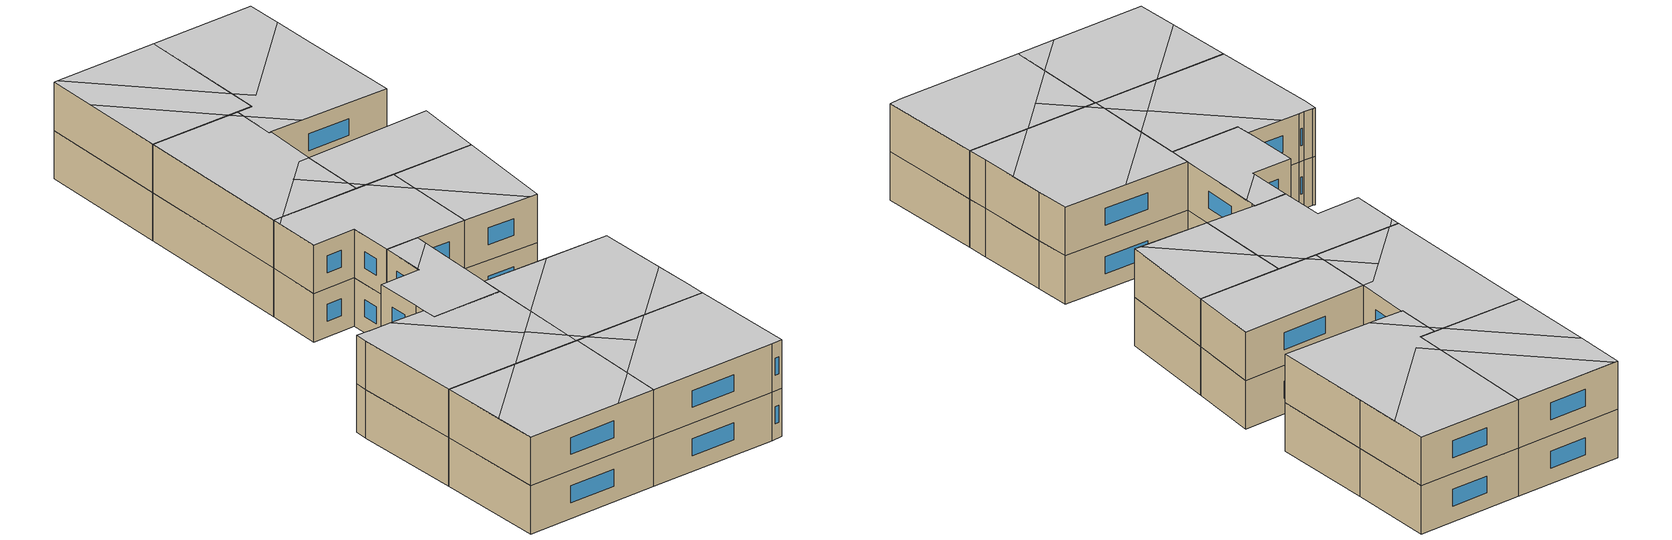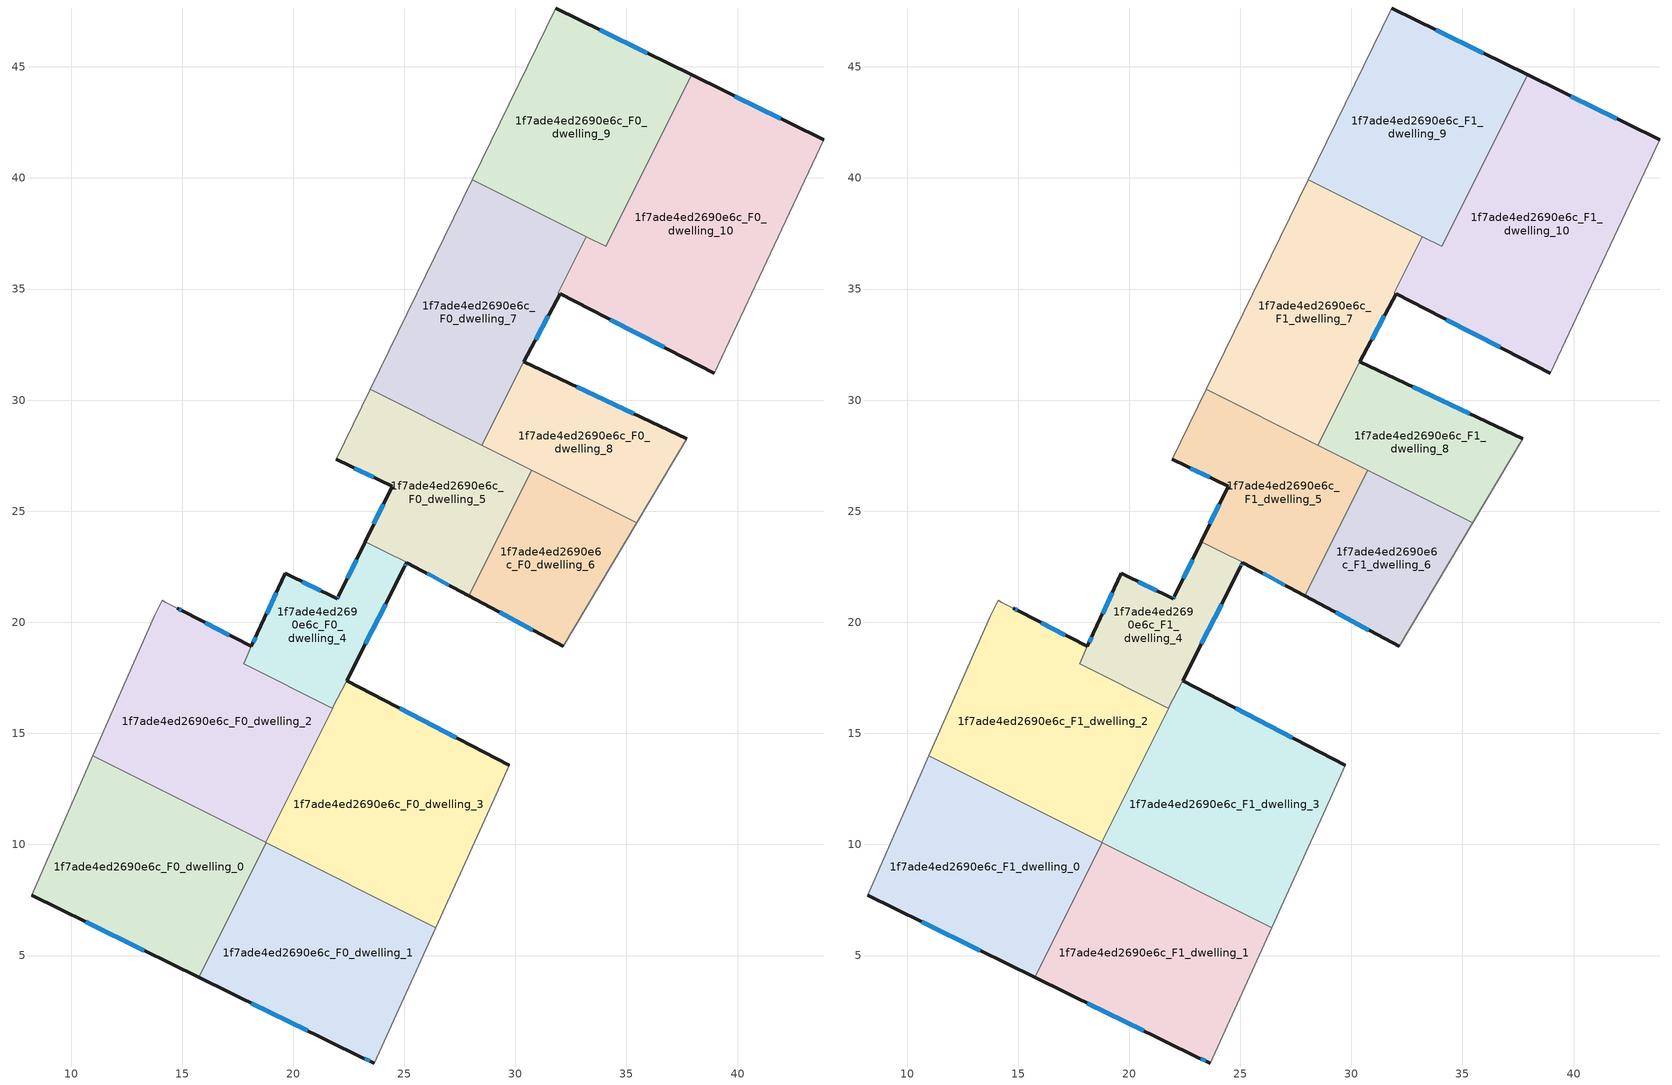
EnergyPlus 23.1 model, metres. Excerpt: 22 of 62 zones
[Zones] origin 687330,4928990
1f7ade4ed2690e6c_F0_dwelling_0
 floor ground (EU_floor_Construction): 18.79,10.08 15.76,4.01 8.22,7.72 10.98,13.99 z0
 wall outside (EU_wall_Construction): 8.22,7.72 15.76,4.01 z0:3
 wall to 1f7ade4ed2690e6c_F0_dwelling_1 (EU_wall_Construction): 15.76,4.01 18.79,10.08 z0:3
 wall adiabatic (EU_wall_Construction): 10.98,13.99 8.22,7.72 z0:3
 wall to 1f7ade4ed2690e6c_F0_dwelling_2 (EU_wall_Construction): 18.76,10.09 10.98,13.99 z0:3
 wall to 1f7ade4ed2690e6c_F0_dwelling_3 (EU_wall_Construction): 18.79,10.08 18.76,10.09 z0:3
 window (EU_Window_Construction): 10.67,6.52 13.31,5.22 z0.98:2.02
1f7ade4ed2690e6c_F0_dwelling_1
 floor ground (EU_floor_Construction): 26.41,6.26 23.65,0.16 23.01,0.44 15.76,4.01 18.79,10.08 z0
 wall outside (EU_wall_Construction): 15.76,4.01 23.01,0.44 23.65,0.16 z0:3
 wall adiabatic (EU_wall_Construction): 23.65,0.16 26.41,6.26 z0:3
 wall to 1f7ade4ed2690e6c_F0_dwelling_3 (EU_wall_Construction): 26.41,6.26 18.79,10.08 z0:3
 window (EU_Window_Construction): 23.22,0.35 23.44,0.25 / 18.12,2.85 20.65,1.6 z0.98:2.02
1f7ade4ed2690e6c_F0_dwelling_10
 floor ground (EU_floor_Construction): 43.89,41.71 41.65,36.96 38.96,31.21 32.03,34.78 31.94,34.83 33.2,37.36 34.07,36.92 37.94,44.64 z0
 wall outside (EU_wall_Construction): 43.89,41.71 37.94,44.64 / 32.03,34.78 38.96,31.21 z0:3
 wall to 1f7ade4ed2690e6c_F0_dwelling_9 (EU_wall_Construction): 37.94,44.64 34.07,36.92 33.2,37.36 z0:3
 wall adiabatic (EU_wall_Construction): 38.96,31.21 41.65,36.96 43.89,41.71 z0:3
 wall to 1f7ade4ed2690e6c_F0_dwelling_7 (EU_wall_Construction): 33.2,37.36 31.94,34.83 32.02,34.78 z0:3
 window (EU_Window_Construction): 41.96,42.66 39.87,43.69 / 34.28,33.62 36.71,32.37 z0.98:2.02
1f7ade4ed2690e6c_F0_dwelling_2
 floor ground (EU_floor_Construction): 18.12,18.91 17.77,18.13 21.78,16.13 18.76,10.09 10.98,13.99 13.75,20.27 14.11,20.98 14.25,20.91 14.78,20.63 15.05,20.5 z0
 wall outside (EU_wall_Construction): 18.12,18.91 15.05,20.5 14.78,20.63 z0:3
 wall adiabatic (EU_wall_Construction): 14.78,20.63 14.25,20.91 14.11,20.98 13.75,20.27 10.98,13.99 z0:3
 wall to 1f7ade4ed2690e6c_F0_dwelling_4 (EU_wall_Construction): 17.77,18.13 18.12,18.91 / 21.76,16.13 17.78,18.13 z0:3
 wall to 1f7ade4ed2690e6c_F0_dwelling_3 (EU_wall_Construction): 18.76,10.09 21.78,16.13 21.77,16.13 z0:3
 window (EU_Window_Construction): 14.96,20.54 14.87,20.59 / 17.12,19.43 16.05,19.98 z0.98:2.02
1f7ade4ed2690e6c_F0_dwelling_3
 floor ground (EU_floor_Construction): 29.73,13.57 28.84,11.6 26.95,7.45 26.41,6.26 18.76,10.09 21.78,16.13 21.77,16.13 22.4,17.37 z0
 wall outside (EU_wall_Construction): 29.73,13.57 22.4,17.37 z0:3
 wall adiabatic (EU_wall_Construction): 26.41,6.26 26.95,7.45 28.84,11.6 29.73,13.57 z0:3
 wall to 1f7ade4ed2690e6c_F0_dwelling_4 (EU_wall_Construction): 22.4,17.37 21.77,16.13 z0:3
 window (EU_Window_Construction): 27.35,14.81 24.79,16.14 z0.98:2.02
1f7ade4ed2690e6c_F0_dwelling_4
 floor ground (EU_floor_Construction): 25.11,22.69 25,22.47 22.4,17.38 21.76,16.13 17.78,18.13 18.39,19.51 19.65,22.21 21.99,21.05 22.06,21.19 23.24,23.62 24.14,23.17 z0
 wall outside (EU_wall_Construction): 23.24,23.62 22.06,21.19 21.99,21.05 19.65,22.21 18.39,19.51 18.12,18.91 / 22.4,17.38 25,22.47 25.11,22.69 z0:3
 wall to 1f7ade4ed2690e6c_F0_dwelling_5 (EU_wall_Construction): 25.11,22.69 24.14,23.17 23.24,23.62 z0:3
 window (EU_Window_Construction): 19.24,21.33 18.8,20.39 / 21.23,21.43 20.41,21.83 / 22.04,21.14 22.01,21.1 / 22.85,22.83 22.44,21.98 / 25.04,22.54 25.08,22.62 / 23.25,19.03 24.16,20.82 / 18.3,19.32 18.21,19.11 z0.98:2.02
1f7ade4ed2690e6c_F0_dwelling_5
 floor ground (EU_floor_Construction): 30.74,26.84 27.91,21.19 25.12,22.69 24.14,23.17 23.24,23.62 24.45,26.12 21.93,27.34 23.46,30.49 z0
 wall outside (EU_wall_Construction): 21.93,27.34 24.45,26.12 23.24,23.62 / 25.12,22.69 27.91,21.19 z0:3
 wall adiabatic (EU_wall_Construction): 23.46,30.49 21.93,27.34 z0:3
 wall to 1f7ade4ed2690e6c_F0_dwelling_6 (EU_wall_Construction): 27.91,21.19 30.74,26.84 z0:3
 wall to 1f7ade4ed2690e6c_F0_dwelling_7 (EU_wall_Construction): 28.49,27.97 23.46,30.49 z0:3
 wall to 1f7ade4ed2690e6c_F0_dwelling_8 (EU_wall_Construction): 30.74,26.84 28.49,27.97 z0:3
 window (EU_Window_Construction): 24.06,25.31 23.63,24.43 / 22.75,26.95 23.63,26.52 / 26.03,22.2 27,21.68 z0.98:2.02
1f7ade4ed2690e6c_F0_dwelling_6
 floor ground (EU_floor_Construction): 35.47,24.47 32.15,18.91 27.91,21.19 30.74,26.84 z0
 wall outside (EU_wall_Construction): 27.91,21.19 32.15,18.91 z0:3
 wall adiabatic (EU_wall_Construction): 32.15,18.91 35.47,24.47 z0:3
 wall to 1f7ade4ed2690e6c_F0_dwelling_8 (EU_wall_Construction): 35.47,24.47 30.74,26.84 z0:3
 window (EU_Window_Construction): 29.29,20.45 30.77,19.65 z0.98:2.02
1f7ade4ed2690e6c_F0_dwelling_7
 floor ground (EU_floor_Construction): 33.2,37.36 31.93,34.83 32.02,34.78 30.38,31.73 28.49,27.97 23.46,30.49 28.06,39.93 z0
 wall outside (EU_wall_Construction): 30.38,31.73 32.02,34.78 z0:3
 wall adiabatic (EU_wall_Construction): 28.06,39.93 23.46,30.49 z0:3
 wall to 1f7ade4ed2690e6c_F0_dwelling_8 (EU_wall_Construction): 28.49,27.97 30.38,31.73 z0:3
 wall to 1f7ade4ed2690e6c_F0_dwelling_9 (EU_wall_Construction): 33.2,37.36 28.06,39.93 z0:3
 window (EU_Window_Construction): 30.92,32.72 31.49,33.79 z0.98:2.02
1f7ade4ed2690e6c_F0_dwelling_8
 floor ground (EU_floor_Construction): 37.72,28.25 35.47,24.47 28.49,27.97 30.38,31.73 z0
 wall outside (EU_wall_Construction): 37.72,28.25 30.38,31.73 z0:3
 wall adiabatic (EU_wall_Construction): 35.47,24.47 37.72,28.25 z0:3
 window (EU_Window_Construction): 35.33,29.38 32.77,30.6 z0.98:2.02
1f7ade4ed2690e6c_F0_dwelling_9
 floor ground (EU_floor_Construction): 37.94,44.64 34.07,36.92 28.06,39.93 31.81,47.65 z0
 wall outside (EU_wall_Construction): 37.94,44.64 31.81,47.65 z0:3
 wall adiabatic (EU_wall_Construction): 31.81,47.65 28.06,39.93 z0:3
 window (EU_Window_Construction): 35.95,45.62 33.8,46.67 z0.98:2.02
1f7ade4ed2690e6c_F1_dwelling_0
 floor to 1f7ade4ed2690e6c_F0_dwelling_0 (EU_floor_Construction): 18.79,10.08 15.76,4.01 8.22,7.72 10.98,13.99 z3
 wall outside (EU_wall_Construction): 8.22,7.72 15.76,4.01 z3:6
 wall to 1f7ade4ed2690e6c_F1_dwelling_1 (EU_wall_Construction): 15.76,4.01 18.79,10.08 z3:6
 wall adiabatic (EU_wall_Construction): 10.98,13.99 8.22,7.72 z3:6
 wall to 1f7ade4ed2690e6c_F1_dwelling_2 (EU_wall_Construction): 18.76,10.09 10.98,13.99 z3:6
 wall to 1f7ade4ed2690e6c_F1_dwelling_3 (EU_wall_Construction): 18.79,10.08 18.76,10.09 z3:6
 window (EU_Window_Construction): 10.67,6.52 13.31,5.22 z3.98:5.02
 ceiling to 1f7ade4ed2690e6c_F2_dwelling_8 (EU_floor_Construction): 16.81,6.12 18.79,10.08 15.02,11.96 9.3,10.17 8.22,7.72 13.56,5.1 z6
 ceiling to 1f7ade4ed2690e6c_F2_dwelling_9 (EU_floor_Construction): 15.76,4.01 16.81,6.12 13.56,5.1 z6
 ceiling to 1f7ade4ed2690e6c_F2_dwelling_6 (EU_floor_Construction): 15.02,11.96 10.98,13.99 9.3,10.17 z6
1f7ade4ed2690e6c_F1_dwelling_1
 floor to 1f7ade4ed2690e6c_F0_dwelling_1 (EU_floor_Construction): 26.41,6.26 23.65,0.16 23.01,0.44 15.76,4.01 18.79,10.08 z3
 wall outside (EU_wall_Construction): 15.76,4.01 23.01,0.44 23.65,0.16 z3:6
 wall adiabatic (EU_wall_Construction): 23.65,0.16 26.41,6.26 z3:6
 wall to 1f7ade4ed2690e6c_F1_dwelling_3 (EU_wall_Construction): 26.41,6.26 18.79,10.08 z3:6
 window (EU_Window_Construction): 23.22,0.35 23.44,0.25 / 18.12,2.85 20.65,1.6 z3.98:5.02
 ceiling to 1f7ade4ed2690e6c_F2_dwelling_9 (EU_floor_Construction): 23.65,0.16 26.41,6.26 22.89,8.02 16.81,6.12 15.76,4.01 23.01,0.44 z6
 ceiling to 1f7ade4ed2690e6c_F2_dwelling_8 (EU_floor_Construction): 20.21,7.18 19.4,9.77 18.79,10.08 16.81,6.12 z6
 ceiling to 1f7ade4ed2690e6c_F2_dwelling_7 (EU_floor_Construction): 22.89,8.02 19.4,9.77 20.21,7.18 z6
1f7ade4ed2690e6c_F1_dwelling_10
 floor to 1f7ade4ed2690e6c_F0_dwelling_10 (EU_floor_Construction): 43.89,41.71 41.65,36.96 38.96,31.21 32.02,34.78 31.94,34.83 33.2,37.36 34.07,36.92 37.94,44.64 z3
 wall outside (EU_wall_Construction): 43.89,41.71 37.94,44.64 / 32.03,34.78 38.96,31.21 z3:6
 wall to 1f7ade4ed2690e6c_F1_dwelling_9 (EU_wall_Construction): 37.94,44.64 34.07,36.92 33.2,37.36 z3:6
 wall adiabatic (EU_wall_Construction): 38.96,31.21 41.65,36.96 43.89,41.71 z3:6
 wall to 1f7ade4ed2690e6c_F1_dwelling_7 (EU_wall_Construction): 33.2,37.36 31.94,34.83 32.02,34.78 z3:6
 window (EU_Window_Construction): 41.96,42.66 39.87,43.69 / 34.28,33.62 36.71,32.37 z3.98:5.02
 ceiling to 1f7ade4ed2690e6c_F2_dwelling_0 (EU_floor_Construction): 42.93,39.66 43.89,41.71 37.94,44.64 34.86,38.49 35.25,37.26 z6
 ceiling to 1f7ade4ed2690e6c_F2_dwelling_1 (EU_floor_Construction): 38.96,31.21 41.65,36.96 42.93,39.66 35.25,37.26 34.86,38.49 34.07,36.92 33.2,37.36 32.95,36.85 33.9,33.82 z6
 ceiling to 1f7ade4ed2690e6c_F2_dwelling_2 (EU_floor_Construction): 33.9,33.82 32.95,36.85 31.94,34.83 32.02,34.78 z6
1f7ade4ed2690e6c_F1_dwelling_2
 floor to 1f7ade4ed2690e6c_F0_dwelling_2 (EU_floor_Construction): 18.12,18.91 17.77,18.13 21.78,16.13 18.76,10.09 10.98,13.99 13.75,20.27 14.11,20.98 14.25,20.91 14.78,20.63 15.05,20.5 z3
 wall outside (EU_wall_Construction): 18.12,18.91 15.05,20.5 14.78,20.63 z3:6
 wall adiabatic (EU_wall_Construction): 14.78,20.63 14.25,20.91 14.11,20.98 13.75,20.27 10.98,13.99 z3:6
 wall to 1f7ade4ed2690e6c_F1_dwelling_4 (EU_wall_Construction): 17.77,18.13 18.12,18.91 / 21.76,16.13 17.78,18.13 z3:6
 wall to 1f7ade4ed2690e6c_F1_dwelling_3 (EU_wall_Construction): 18.76,10.09 21.78,16.13 21.77,16.13 z3:6
 window (EU_Window_Construction): 14.96,20.54 14.87,20.59 / 17.12,19.43 16.05,19.98 z3.98:5.02
 ceiling to 1f7ade4ed2690e6c_F2_dwelling_6 (EU_floor_Construction): 18.32,13 16.15,19.93 14.82,20.62 14.78,20.63 14.11,20.98 13.75,20.27 10.98,13.99 15.02,11.96 z6
 ceiling to 1f7ade4ed2690e6c_F2_dwelling_5 (EU_floor_Construction): 20.56,13.7 21.78,16.13 17.77,18.13 18.12,18.91 16.15,19.93 18.32,13 z6
 ceiling to 1f7ade4ed2690e6c_F2_dwelling_8 (EU_floor_Construction): 18.76,10.09 19.09,10.76 18.39,13.02 15.02,11.96 z6
 ceiling to 1f7ade4ed2690e6c_F2_dwelling_7 (EU_floor_Construction): 19.09,10.76 20.56,13.7 18.39,13.02 z6
1f7ade4ed2690e6c_F1_dwelling_3
 floor to 1f7ade4ed2690e6c_F0_dwelling_3 (EU_floor_Construction): 29.73,13.57 28.84,11.6 26.95,7.45 26.41,6.26 18.76,10.09 21.78,16.13 21.77,16.13 22.4,17.37 z3
 wall outside (EU_wall_Construction): 29.73,13.57 22.4,17.37 z3:6
 wall adiabatic (EU_wall_Construction): 26.41,6.26 26.95,7.45 28.84,11.6 29.73,13.57 z3:6
 wall to 1f7ade4ed2690e6c_F1_dwelling_4 (EU_wall_Construction): 22.4,17.37 21.77,16.13 z3:6
 window (EU_Window_Construction): 27.35,14.81 24.79,16.14 z3.98:5.02
 ceiling to 1f7ade4ed2690e6c_F2_dwelling_7 (EU_floor_Construction): 27.93,9.6 28.84,11.6 29.73,13.57 26.13,15.44 20.56,13.7 19.09,10.76 19.4,9.77 22.89,8.02 z6
 ceiling to 1f7ade4ed2690e6c_F2_dwelling_9 (EU_floor_Construction): 26.41,6.26 26.95,7.45 27.93,9.6 22.89,8.02 z6
 ceiling to 1f7ade4ed2690e6c_F2_dwelling_8 (EU_floor_Construction): 19.4,9.77 19.09,10.76 18.76,10.09 z6
 ceiling to 1f7ade4ed2690e6c_F2_dwelling_5 (EU_floor_Construction): 26.13,15.44 22.4,17.37 21.77,16.13 21.78,16.13 20.56,13.7 z6
1f7ade4ed2690e6c_F1_dwelling_4
 floor to 1f7ade4ed2690e6c_F0_dwelling_4 (EU_floor_Construction): 25.11,22.69 25,22.47 22.4,17.37 21.76,16.13 17.77,18.13 18.39,19.51 19.65,22.21 21.99,21.05 22.06,21.19 23.24,23.62 24.14,23.17 z3
 wall outside (EU_wall_Construction): 23.24,23.62 22.06,21.19 21.99,21.05 19.65,22.21 18.39,19.51 18.12,18.91 / 22.4,17.38 25,22.47 25.11,22.69 z3:6
 wall to 1f7ade4ed2690e6c_F1_dwelling_5 (EU_wall_Construction): 25.11,22.69 24.14,23.17 23.24,23.62 z3:6
 window (EU_Window_Construction): 19.24,21.33 18.8,20.39 / 21.23,21.43 20.41,21.83 / 22.04,21.14 22.01,21.1 / 22.85,22.83 22.44,21.98 / 25.04,22.54 25.08,22.62 / 23.25,19.03 24.16,20.82 / 18.3,19.32 18.21,19.11 z3.98:5.02
 ceiling to 1f7ade4ed2690e6c_F2_dwelling_5 (EU_floor_Construction): 22.4,17.37 24.77,22.02 22.05,21.17 21.99,21.05 19.65,22.21 18.39,19.51 17.77,18.13 21.76,16.13 z6
 ceiling to 1f7ade4ed2690e6c_F2_dwelling_4 (EU_floor_Construction): 24.77,22.02 25,22.47 25.11,22.69 24.14,23.17 23.24,23.62 22.05,21.17 z6
1f7ade4ed2690e6c_F1_dwelling_5
 floor to 1f7ade4ed2690e6c_F0_dwelling_5 (EU_floor_Construction): 30.74,26.84 27.91,21.19 25.11,22.69 24.14,23.17 23.24,23.62 24.45,26.12 21.93,27.34 23.46,30.49 z3
 wall outside (EU_wall_Construction): 21.93,27.34 24.45,26.12 23.24,23.62 / 25.12,22.69 27.91,21.19 z3:6
 wall adiabatic (EU_wall_Construction): 23.46,30.49 21.93,27.34 z3:6
 wall to 1f7ade4ed2690e6c_F1_dwelling_6 (EU_wall_Construction): 27.91,21.19 30.74,26.84 z3:6
 wall to 1f7ade4ed2690e6c_F1_dwelling_7 (EU_wall_Construction): 28.49,27.97 23.46,30.49 z3:6
 wall to 1f7ade4ed2690e6c_F1_dwelling_8 (EU_wall_Construction): 30.74,26.84 28.49,27.97 z3:6
 window (EU_Window_Construction): 24.06,25.31 23.63,24.43 / 22.75,26.95 23.63,26.52 / 26.03,22.2 27,21.68 z3.98:5.02
 ceiling to 1f7ade4ed2690e6c_F2_dwelling_4 (EU_floor_Construction): 27.91,21.19 29.89,25.14 29.11,27.66 23.99,30.22 23.22,29.98 21.93,27.34 24.45,26.12 23.24,23.62 24.14,23.17 25.11,22.69 z6
 ceiling to 1f7ade4ed2690e6c_F2_dwelling_2 (EU_floor_Construction): 23.99,30.22 23.46,30.49 23.22,29.98 z6
 ceiling to 1f7ade4ed2690e6c_F2_dwelling_3 (EU_floor_Construction): 29.89,25.14 30.74,26.84 29.11,27.66 z6
1f7ade4ed2690e6c_F1_dwelling_6
 floor to 1f7ade4ed2690e6c_F0_dwelling_6 (EU_floor_Construction): 35.47,24.47 32.15,18.91 27.91,21.19 30.74,26.84 z3
 wall outside (EU_wall_Construction): 27.91,21.19 32.15,18.91 z3:6
 wall adiabatic (EU_wall_Construction): 32.15,18.91 35.47,24.47 z3:6
 wall to 1f7ade4ed2690e6c_F1_dwelling_8 (EU_wall_Construction): 35.47,24.47 30.74,26.84 z3:6
 window (EU_Window_Construction): 29.29,20.45 30.77,19.65 z3.98:5.02
 ceiling to 1f7ade4ed2690e6c_F2_dwelling_3 (EU_floor_Construction): 32.15,18.91 35.47,24.47 30.74,26.84 29.89,25.14 31.78,19.11 z6
 ceiling to 1f7ade4ed2690e6c_F2_dwelling_4 (EU_floor_Construction): 31.78,19.11 29.89,25.14 27.91,21.19 z6
1f7ade4ed2690e6c_F1_dwelling_7
 floor to 1f7ade4ed2690e6c_F0_dwelling_7 (EU_floor_Construction): 33.2,37.36 31.93,34.83 32.02,34.78 30.38,31.73 28.49,27.97 23.46,30.49 28.06,39.93 z3
 wall outside (EU_wall_Construction): 30.38,31.73 32.02,34.78 z3:6
 wall adiabatic (EU_wall_Construction): 28.06,39.93 23.46,30.49 z3:6
 wall to 1f7ade4ed2690e6c_F1_dwelling_8 (EU_wall_Construction): 28.49,27.97 30.38,31.73 z3:6
 wall to 1f7ade4ed2690e6c_F1_dwelling_9 (EU_wall_Construction): 33.2,37.36 28.06,39.93 z3:6
 window (EU_Window_Construction): 30.92,32.72 31.49,33.79 z3.98:5.02
 ceiling to 1f7ade4ed2690e6c_F2_dwelling_2 (EU_floor_Construction): 30.38,31.73 32.02,34.78 31.93,34.83 32.95,36.85 32.71,37.6 28.06,39.93 23.46,30.49 23.99,30.22 29.76,32.03 z6
 ceiling to 1f7ade4ed2690e6c_F2_dwelling_4 (EU_floor_Construction): 28.49,27.97 28.81,28.6 27.92,31.45 23.99,30.22 z6
 ceiling to 1f7ade4ed2690e6c_F2_dwelling_1 (EU_floor_Construction): 32.95,36.85 33.2,37.36 32.71,37.6 z6
 ceiling to 1f7ade4ed2690e6c_F2_dwelling_3 (EU_floor_Construction): 28.81,28.6 30.38,31.73 29.75,32.03 27.92,31.45 z6
1f7ade4ed2690e6c_F1_dwelling_8
 floor to 1f7ade4ed2690e6c_F0_dwelling_8 (EU_floor_Construction): 37.72,28.25 35.47,24.47 28.49,27.97 30.38,31.73 z3
 wall outside (EU_wall_Construction): 37.72,28.25 30.38,31.73 z3:6
 wall adiabatic (EU_wall_Construction): 35.47,24.47 37.72,28.25 z3:6
 window (EU_Window_Construction): 35.33,29.38 32.77,30.6 z3.98:5.02
 ceiling to 1f7ade4ed2690e6c_F2_dwelling_3 (EU_floor_Construction): 35.47,24.47 37.72,28.25 30.38,31.73 28.81,28.6 29.11,27.66 z6
 ceiling to 1f7ade4ed2690e6c_F2_dwelling_4 (EU_floor_Construction): 29.11,27.66 28.81,28.6 28.49,27.97 z6
1f7ade4ed2690e6c_F1_dwelling_9
 floor to 1f7ade4ed2690e6c_F0_dwelling_9 (EU_floor_Construction): 37.94,44.64 34.07,36.92 28.06,39.93 31.81,47.65 z3
 wall outside (EU_wall_Construction): 37.94,44.64 31.81,47.65 z3:6
 wall adiabatic (EU_wall_Construction): 31.81,47.65 28.06,39.93 z3:6
 window (EU_Window_Construction): 35.95,45.62 33.8,46.67 z3.98:5.02
 ceiling to 1f7ade4ed2690e6c_F2_dwelling_1 (EU_floor_Construction): 34.07,36.92 34.86,38.49 32.02,47.55 31.81,47.65 30.44,44.84 32.71,37.6 z6
 ceiling to 1f7ade4ed2690e6c_F2_dwelling_0 (EU_floor_Construction): 34.86,38.49 37.94,44.64 32.02,47.55 z6
 ceiling to 1f7ade4ed2690e6c_F2_dwelling_2 (EU_floor_Construction): 32.71,37.6 30.44,44.84 28.06,39.93 z6
[Building]
EU S2 Campaign: North Axis=0; Terrain=City; Solar Distribution=FullExterior
[Site:Location]
Bologna: Latitude=44.5; Longitude=11.25; Time Zone=1; Elevation=37
[SizingPeriod:WeatherFileDays]
AnnualSizingPeriod: Begin Month=1; Begin Day of Month=1; End Month=12; End Day of Month=31; Day of Week for Start Day=Monday; Use Weather File Daylight Saving Period=No; Use Weather File Rain and Snow Indicators=No
[MATERIAL]
EU_InternalMass_Material: Roughness=MediumRough; Thickness=0.1; Conductivity=1; Density=1800; Specific Heat=900; Thermal Absorptance=0.9; Solar Absorptance=0.7; Visible Absorptance=0.7
[MATERIAL:NOMASS] Roughness=MediumRough; Thermal Absorptance=0.9; Solar Absorptance=0.7; Visible Absorptance=0.7
Name | Thermal Resistance
EU_wall_NoMass | 0.905828
EU_floor_NoMass | 0.67114
[WINDOWMATERIAL:SIMPLEGLAZINGSYSTEM]
EU_Window_SimpleGlazing: UFactor=4.52486; Solar Heat Gain Coefficient=0.85; Visible Transmittance=0.85
[CONSTRUCTION]
EU_wall_Construction: EU_wall_NoMass
EU_floor_Construction: EU_floor_NoMass
EU_Window_Construction: EU_Window_SimpleGlazing
EU_InternalMass_Construction: EU_InternalMass_Material
[ZONE] Type=1; Multiplier=1; Ceiling Height=autocalculate; Floor Area=autocalculate; Part of Total Floor Area=Yes
Name | Volume
1f7ade4ed2690e6c_F0_dwelling_0; 1f7ade4ed2690e6c_F1_dwelling_0 | 174.965
1f7ade4ed2690e6c_F0_dwelling_1; 1f7ade4ed2690e6c_F1_dwelling_1 | 175.18
1f7ade4ed2690e6c_F0_dwelling_10 | 242.74
1f7ade4ed2690e6c_F1_dwelling_10 | 242.758
1f7ade4ed2690e6c_F0_dwelling_2; 1f7ade4ed2690e6c_F1_dwelling_2 | 191.358
1f7ade4ed2690e6c_F0_dwelling_3; 1f7ade4ed2690e6c_F1_dwelling_3 | 203.94
1f7ade4ed2690e6c_F0_dwelling_4 | 79.2649
1f7ade4ed2690e6c_F1_dwelling_4 | 79.2854
1f7ade4ed2690e6c_F0_dwelling_5 | 128.904
1f7ade4ed2690e6c_F1_dwelling_5 | 128.908
1f7ade4ed2690e6c_F0_dwelling_6; 1f7ade4ed2690e6c_F1_dwelling_6 | 96.7712
1f7ade4ed2690e6c_F0_dwelling_7; 1f7ade4ed2690e6c_F1_dwelling_7 | 179.804
1f7ade4ed2690e6c_F0_dwelling_8; 1f7ade4ed2690e6c_F1_dwelling_8 | 102.65
1f7ade4ed2690e6c_F0_dwelling_9; 1f7ade4ed2690e6c_F1_dwelling_9 | 175.069
[INTERNALMASS] Construction=EU_InternalMass_Construction
Name | Zone or ZoneList | Surface Area
1f7ade4ed2690e6c_F0_dwelling_0_EU_InternalMass | 1f7ade4ed2690e6c_F0_dwelling_0 | 58.3215
1f7ade4ed2690e6c_F0_dwelling_1_EU_InternalMass | 1f7ade4ed2690e6c_F0_dwelling_1 | 58.3934
1f7ade4ed2690e6c_F0_dwelling_2_EU_InternalMass | 1f7ade4ed2690e6c_F0_dwelling_2 | 63.7866
1f7ade4ed2690e6c_F0_dwelling_3_EU_InternalMass | 1f7ade4ed2690e6c_F0_dwelling_3 | 67.9784
1f7ade4ed2690e6c_F0_dwelling_4_EU_InternalMass | 1f7ade4ed2690e6c_F0_dwelling_4 | 26.4319
1f7ade4ed2690e6c_F0_dwelling_5_EU_InternalMass | 1f7ade4ed2690e6c_F0_dwelling_5 | 42.9693
1f7ade4ed2690e6c_F0_dwelling_6_EU_InternalMass | 1f7ade4ed2690e6c_F0_dwelling_6 | 32.2569
1f7ade4ed2690e6c_F0_dwelling_7_EU_InternalMass | 1f7ade4ed2690e6c_F0_dwelling_7 | 59.9347
1f7ade4ed2690e6c_F0_dwelling_8_EU_InternalMass | 1f7ade4ed2690e6c_F0_dwelling_8 | 34.2167
1f7ade4ed2690e6c_F0_dwelling_9_EU_InternalMass | 1f7ade4ed2690e6c_F0_dwelling_9 | 58.356
1f7ade4ed2690e6c_F0_dwelling_10_EU_InternalMass | 1f7ade4ed2690e6c_F0_dwelling_10 | 80.9168
1f7ade4ed2690e6c_F1_dwelling_0_EU_InternalMass | 1f7ade4ed2690e6c_F1_dwelling_0 | 58.3215
1f7ade4ed2690e6c_F1_dwelling_1_EU_InternalMass | 1f7ade4ed2690e6c_F1_dwelling_1 | 58.3934
1f7ade4ed2690e6c_F1_dwelling_2_EU_InternalMass | 1f7ade4ed2690e6c_F1_dwelling_2 | 63.7866
1f7ade4ed2690e6c_F1_dwelling_3_EU_InternalMass | 1f7ade4ed2690e6c_F1_dwelling_3 | 67.9784
1f7ade4ed2690e6c_F1_dwelling_4_EU_InternalMass | 1f7ade4ed2690e6c_F1_dwelling_4 | 26.4319
1f7ade4ed2690e6c_F1_dwelling_5_EU_InternalMass | 1f7ade4ed2690e6c_F1_dwelling_5 | 42.9693
1f7ade4ed2690e6c_F1_dwelling_6_EU_InternalMass | 1f7ade4ed2690e6c_F1_dwelling_6 | 32.2569
1f7ade4ed2690e6c_F1_dwelling_7_EU_InternalMass | 1f7ade4ed2690e6c_F1_dwelling_7 | 59.9347
1f7ade4ed2690e6c_F1_dwelling_8_EU_InternalMass | 1f7ade4ed2690e6c_F1_dwelling_8 | 34.2167
1f7ade4ed2690e6c_F1_dwelling_9_EU_InternalMass | 1f7ade4ed2690e6c_F1_dwelling_9 | 58.356
1f7ade4ed2690e6c_F1_dwelling_10_EU_InternalMass | 1f7ade4ed2690e6c_F1_dwelling_10 | 80.9168
[OTHEREQUIPMENT] Fuel Type=Electricity; Design Level Calculation Method=Watts/Area; Power per Zone Floor Area=1; Fraction Latent=0; Fraction Radiant=0; Fraction Lost=0; Carbon Dioxide Generation Rate=0; EndUse Subcategory=EU_Step8_InternalGains
Name | Zone or ZoneList or Space or SpaceList | Schedule
EU_Step8_InternalGain_1f7ade4ed2690e6c_F0_dwelling_0_f000 | 1f7ade4ed2690e6c_F0_dwelling_0 | EU_Step8_GainSchedule_1f7ade4ed2690e6c_F0_dwelling_0_f000
EU_Step8_InternalGain_1f7ade4ed2690e6c_F0_dwelling_1_f000 | 1f7ade4ed2690e6c_F0_dwelling_1 | EU_Step8_GainSchedule_1f7ade4ed2690e6c_F0_dwelling_1_f000
EU_Step8_InternalGain_1f7ade4ed2690e6c_F0_dwelling_2_f000 | 1f7ade4ed2690e6c_F0_dwelling_2 | EU_Step8_GainSchedule_1f7ade4ed2690e6c_F0_dwelling_2_f000
EU_Step8_InternalGain_1f7ade4ed2690e6c_F0_dwelling_3_f000 | 1f7ade4ed2690e6c_F0_dwelling_3 | EU_Step8_GainSchedule_1f7ade4ed2690e6c_F0_dwelling_3_f000
EU_Step8_InternalGain_1f7ade4ed2690e6c_F0_dwelling_4_f000 | 1f7ade4ed2690e6c_F0_dwelling_4 | EU_Step8_GainSchedule_1f7ade4ed2690e6c_F0_dwelling_4_f000
EU_Step8_InternalGain_1f7ade4ed2690e6c_F0_dwelling_5_f000 | 1f7ade4ed2690e6c_F0_dwelling_5 | EU_Step8_GainSchedule_1f7ade4ed2690e6c_F0_dwelling_5_f000
EU_Step8_InternalGain_1f7ade4ed2690e6c_F0_dwelling_6_f000 | 1f7ade4ed2690e6c_F0_dwelling_6 | EU_Step8_GainSchedule_1f7ade4ed2690e6c_F0_dwelling_6_f000
EU_Step8_InternalGain_1f7ade4ed2690e6c_F0_dwelling_7_f000 | 1f7ade4ed2690e6c_F0_dwelling_7 | EU_Step8_GainSchedule_1f7ade4ed2690e6c_F0_dwelling_7_f000
EU_Step8_InternalGain_1f7ade4ed2690e6c_F0_dwelling_8_f000 | 1f7ade4ed2690e6c_F0_dwelling_8 | EU_Step8_GainSchedule_1f7ade4ed2690e6c_F0_dwelling_8_f000
EU_Step8_InternalGain_1f7ade4ed2690e6c_F0_dwelling_9_f000 | 1f7ade4ed2690e6c_F0_dwelling_9 | EU_Step8_GainSchedule_1f7ade4ed2690e6c_F0_dwelling_9_f000
EU_Step8_InternalGain_1f7ade4ed2690e6c_F0_dwelling_10_f000 | 1f7ade4ed2690e6c_F0_dwelling_10 | EU_Step8_GainSchedule_1f7ade4ed2690e6c_F0_dwelling_10_f000
EU_Step8_InternalGain_1f7ade4ed2690e6c_F1_dwelling_0_f000 | 1f7ade4ed2690e6c_F1_dwelling_0 | EU_Step8_GainSchedule_1f7ade4ed2690e6c_F1_dwelling_0_f000
EU_Step8_InternalGain_1f7ade4ed2690e6c_F1_dwelling_1_f000 | 1f7ade4ed2690e6c_F1_dwelling_1 | EU_Step8_GainSchedule_1f7ade4ed2690e6c_F1_dwelling_1_f000
EU_Step8_InternalGain_1f7ade4ed2690e6c_F1_dwelling_2_f000 | 1f7ade4ed2690e6c_F1_dwelling_2 | EU_Step8_GainSchedule_1f7ade4ed2690e6c_F1_dwelling_2_f000
EU_Step8_InternalGain_1f7ade4ed2690e6c_F1_dwelling_3_f000 | 1f7ade4ed2690e6c_F1_dwelling_3 | EU_Step8_GainSchedule_1f7ade4ed2690e6c_F1_dwelling_3_f000
EU_Step8_InternalGain_1f7ade4ed2690e6c_F1_dwelling_4_f000 | 1f7ade4ed2690e6c_F1_dwelling_4 | EU_Step8_GainSchedule_1f7ade4ed2690e6c_F1_dwelling_4_f000
EU_Step8_InternalGain_1f7ade4ed2690e6c_F1_dwelling_5_f000 | 1f7ade4ed2690e6c_F1_dwelling_5 | EU_Step8_GainSchedule_1f7ade4ed2690e6c_F1_dwelling_5_f000
EU_Step8_InternalGain_1f7ade4ed2690e6c_F1_dwelling_6_f000 | 1f7ade4ed2690e6c_F1_dwelling_6 | EU_Step8_GainSchedule_1f7ade4ed2690e6c_F1_dwelling_6_f000
EU_Step8_InternalGain_1f7ade4ed2690e6c_F1_dwelling_7_f000 | 1f7ade4ed2690e6c_F1_dwelling_7 | EU_Step8_GainSchedule_1f7ade4ed2690e6c_F1_dwelling_7_f000
EU_Step8_InternalGain_1f7ade4ed2690e6c_F1_dwelling_8_f000 | 1f7ade4ed2690e6c_F1_dwelling_8 | EU_Step8_GainSchedule_1f7ade4ed2690e6c_F1_dwelling_8_f000
EU_Step8_InternalGain_1f7ade4ed2690e6c_F1_dwelling_9_f000 | 1f7ade4ed2690e6c_F1_dwelling_9 | EU_Step8_GainSchedule_1f7ade4ed2690e6c_F1_dwelling_9_f000
EU_Step8_InternalGain_1f7ade4ed2690e6c_F1_dwelling_10_f000 | 1f7ade4ed2690e6c_F1_dwelling_10 | EU_Step8_GainSchedule_1f7ade4ed2690e6c_F1_dwelling_10_f000
[ZONEVENTILATION:DESIGNFLOWRATE] Schedule=EU_AlwaysOn; Design Flow Rate Calculation Method=AirChanges/Hour; Air Changes per Hour=0.73129; Ventilation Type=Natural; Fan Pressure Rise=0; Fan Total Efficiency=1; Constant Term Coefficient=1; Temperature Term Coefficient=0; Velocity Term Coefficient=0; Velocity Squared Term Coefficient=0; Minimum Indoor Temperature=-100; Maximum Indoor Temperature=100; Delta Temperature=-100; Minimum Outdoor Temperature=-100; Maximum Outdoor Temperature=100; Maximum Wind Speed=40
Name | Zone or ZoneList or Space or SpaceList
EU_ConstantAir_1f7ade4ed2690e6c_F0_dwelling_0 | 1f7ade4ed2690e6c_F0_dwelling_0
EU_ConstantAir_1f7ade4ed2690e6c_F0_dwelling_1 | 1f7ade4ed2690e6c_F0_dwelling_1
EU_ConstantAir_1f7ade4ed2690e6c_F0_dwelling_2 | 1f7ade4ed2690e6c_F0_dwelling_2
EU_ConstantAir_1f7ade4ed2690e6c_F0_dwelling_3 | 1f7ade4ed2690e6c_F0_dwelling_3
EU_ConstantAir_1f7ade4ed2690e6c_F0_dwelling_4 | 1f7ade4ed2690e6c_F0_dwelling_4
EU_ConstantAir_1f7ade4ed2690e6c_F0_dwelling_5 | 1f7ade4ed2690e6c_F0_dwelling_5
EU_ConstantAir_1f7ade4ed2690e6c_F0_dwelling_6 | 1f7ade4ed2690e6c_F0_dwelling_6
EU_ConstantAir_1f7ade4ed2690e6c_F0_dwelling_7 | 1f7ade4ed2690e6c_F0_dwelling_7
EU_ConstantAir_1f7ade4ed2690e6c_F0_dwelling_8 | 1f7ade4ed2690e6c_F0_dwelling_8
EU_ConstantAir_1f7ade4ed2690e6c_F0_dwelling_9 | 1f7ade4ed2690e6c_F0_dwelling_9
EU_ConstantAir_1f7ade4ed2690e6c_F0_dwelling_10 | 1f7ade4ed2690e6c_F0_dwelling_10
EU_ConstantAir_1f7ade4ed2690e6c_F1_dwelling_0 | 1f7ade4ed2690e6c_F1_dwelling_0
EU_ConstantAir_1f7ade4ed2690e6c_F1_dwelling_1 | 1f7ade4ed2690e6c_F1_dwelling_1
EU_ConstantAir_1f7ade4ed2690e6c_F1_dwelling_2 | 1f7ade4ed2690e6c_F1_dwelling_2
EU_ConstantAir_1f7ade4ed2690e6c_F1_dwelling_3 | 1f7ade4ed2690e6c_F1_dwelling_3
EU_ConstantAir_1f7ade4ed2690e6c_F1_dwelling_4 | 1f7ade4ed2690e6c_F1_dwelling_4
EU_ConstantAir_1f7ade4ed2690e6c_F1_dwelling_5 | 1f7ade4ed2690e6c_F1_dwelling_5
EU_ConstantAir_1f7ade4ed2690e6c_F1_dwelling_6 | 1f7ade4ed2690e6c_F1_dwelling_6
EU_ConstantAir_1f7ade4ed2690e6c_F1_dwelling_7 | 1f7ade4ed2690e6c_F1_dwelling_7
EU_ConstantAir_1f7ade4ed2690e6c_F1_dwelling_8 | 1f7ade4ed2690e6c_F1_dwelling_8
EU_ConstantAir_1f7ade4ed2690e6c_F1_dwelling_9 | 1f7ade4ed2690e6c_F1_dwelling_9
EU_ConstantAir_1f7ade4ed2690e6c_F1_dwelling_10 | 1f7ade4ed2690e6c_F1_dwelling_10
[HVACTEMPLATE:THERMOSTAT] Constant Heating Setpoint=20; Constant Cooling Setpoint=50
EU_HeatOnly_1f7ade4ed2690e6c_F0_dwelling_0; EU_HeatOnly_1f7ade4ed2690e6c_F0_dwelling_1; EU_HeatOnly_1f7ade4ed2690e6c_F0_dwelling_2; EU_HeatOnly_1f7ade4ed2690e6c_F0_dwelling_3; EU_HeatOnly_1f7ade4ed2690e6c_F0_dwelling_4; EU_HeatOnly_1f7ade4ed2690e6c_F0_dwelling_5; EU_HeatOnly_1f7ade4ed2690e6c_F0_dwelling_6; EU_HeatOnly_1f7ade4ed2690e6c_F0_dwelling_7; EU_HeatOnly_1f7ade4ed2690e6c_F0_dwelling_8; EU_HeatOnly_1f7ade4ed2690e6c_F0_dwelling_9; EU_HeatOnly_1f7ade4ed2690e6c_F0_dwelling_10; EU_HeatOnly_1f7ade4ed2690e6c_F1_dwelling_0; EU_HeatOnly_1f7ade4ed2690e6c_F1_dwelling_1; EU_HeatOnly_1f7ade4ed2690e6c_F1_dwelling_2; EU_HeatOnly_1f7ade4ed2690e6c_F1_dwelling_3; EU_HeatOnly_1f7ade4ed2690e6c_F1_dwelling_4; EU_HeatOnly_1f7ade4ed2690e6c_F1_dwelling_5; EU_HeatOnly_1f7ade4ed2690e6c_F1_dwelling_6; EU_HeatOnly_1f7ade4ed2690e6c_F1_dwelling_7; EU_HeatOnly_1f7ade4ed2690e6c_F1_dwelling_8; EU_HeatOnly_1f7ade4ed2690e6c_F1_dwelling_9; EU_HeatOnly_1f7ade4ed2690e6c_F1_dwelling_10; EU_HeatOnly_1f7ade4ed2690e6c_F2_dwelling_0; EU_HeatOnly_1f7ade4ed2690e6c_F2_dwelling_1; EU_HeatOnly_1f7ade4ed2690e6c_F2_dwelling_2; EU_HeatOnly_1f7ade4ed2690e6c_F2_dwelling_3; EU_HeatOnly_1f7ade4ed2690e6c_F2_dwelling_4; EU_HeatOnly_1f7ade4ed2690e6c_F2_dwelling_5; EU_HeatOnly_1f7ade4ed2690e6c_F2_dwelling_6; EU_HeatOnly_1f7ade4ed2690e6c_F2_dwelling_7; EU_HeatOnly_1f7ade4ed2690e6c_F2_dwelling_8; EU_HeatOnly_1f7ade4ed2690e6c_F2_dwelling_9; EU_HeatOnly_1f7ade4ed2690e6c_F3_dwelling_0; EU_HeatOnly_1f7ade4ed2690e6c_F3_dwelling_1; EU_HeatOnly_1f7ade4ed2690e6c_F3_dwelling_2; EU_HeatOnly_1f7ade4ed2690e6c_F3_dwelling_3; EU_HeatOnly_1f7ade4ed2690e6c_F3_dwelling_4; EU_HeatOnly_1f7ade4ed2690e6c_F3_dwelling_5; EU_HeatOnly_1f7ade4ed2690e6c_F3_dwelling_6; EU_HeatOnly_1f7ade4ed2690e6c_F3_dwelling_7; EU_HeatOnly_1f7ade4ed2690e6c_F3_dwelling_8; EU_HeatOnly_1f7ade4ed2690e6c_F3_dwelling_9; EU_HeatOnly_1f7ade4ed2690e6c_F4_dwelling_0; EU_HeatOnly_1f7ade4ed2690e6c_F4_dwelling_1; EU_HeatOnly_1f7ade4ed2690e6c_F4_dwelling_2; EU_HeatOnly_1f7ade4ed2690e6c_F4_dwelling_3; EU_HeatOnly_1f7ade4ed2690e6c_F4_dwelling_4; EU_HeatOnly_1f7ade4ed2690e6c_F4_dwelling_5; EU_HeatOnly_1f7ade4ed2690e6c_F4_dwelling_6; EU_HeatOnly_1f7ade4ed2690e6c_F4_dwelling_7; EU_HeatOnly_1f7ade4ed2690e6c_F4_dwelling_8; EU_HeatOnly_1f7ade4ed2690e6c_F4_dwelling_9; EU_HeatOnly_1f7ade4ed2690e6c_F5_dwelling_0; EU_HeatOnly_1f7ade4ed2690e6c_F5_dwelling_1; EU_HeatOnly_1f7ade4ed2690e6c_F5_dwelling_2; EU_HeatOnly_1f7ade4ed2690e6c_F5_dwelling_3; EU_HeatOnly_1f7ade4ed2690e6c_F5_dwelling_4; EU_HeatOnly_1f7ade4ed2690e6c_F5_dwelling_5; EU_HeatOnly_1f7ade4ed2690e6c_F5_dwelling_6; EU_HeatOnly_1f7ade4ed2690e6c_F5_dwelling_7; EU_HeatOnly_1f7ade4ed2690e6c_F5_dwelling_8; EU_HeatOnly_1f7ade4ed2690e6c_F5_dwelling_9
[HVACTEMPLATE:ZONE:IDEALLOADSAIRSYSTEM] System Availability Schedule=EU_AlwaysOn; Maximum Heating Supply Air Temperature=50; Minimum Cooling Supply Air Temperature=13; Maximum Heating Supply Air Humidity Ratio=0.0156; Minimum Cooling Supply Air Humidity Ratio=0.0077; Heating Limit=NoLimit; Cooling Limit=NoLimit; Heating Availability Schedule=EU_AlwaysOn; Cooling Availability Schedule=EU_CoolingOff; Dehumidification Control Type=ConstantSensibleHeatRatio; Cooling Sensible Heat Ratio=0.7; Dehumidification Setpoint=60; Humidification Control Type=None; Humidification Setpoint=30; Outdoor Air Method=None; Outdoor Air Flow Rate per Person=0.00944; Outdoor Air Flow Rate per Zone Floor Area=0; Outdoor Air Flow Rate per Zone=0; Demand Controlled Ventilation Type=None; Outdoor Air Economizer Type=NoEconomizer; Heat Recovery Type=None; Sensible Heat Recovery Effectiveness=0.7; Latent Heat Recovery Effectiveness=0.65
Name | Template Thermostat
1f7ade4ed2690e6c_F0_dwelling_0 | EU_HeatOnly_1f7ade4ed2690e6c_F0_dwelling_0
1f7ade4ed2690e6c_F0_dwelling_1 | EU_HeatOnly_1f7ade4ed2690e6c_F0_dwelling_1
1f7ade4ed2690e6c_F0_dwelling_2 | EU_HeatOnly_1f7ade4ed2690e6c_F0_dwelling_2
1f7ade4ed2690e6c_F0_dwelling_3 | EU_HeatOnly_1f7ade4ed2690e6c_F0_dwelling_3
1f7ade4ed2690e6c_F0_dwelling_4 | EU_HeatOnly_1f7ade4ed2690e6c_F0_dwelling_4
1f7ade4ed2690e6c_F0_dwelling_5 | EU_HeatOnly_1f7ade4ed2690e6c_F0_dwelling_5
1f7ade4ed2690e6c_F0_dwelling_6 | EU_HeatOnly_1f7ade4ed2690e6c_F0_dwelling_6
1f7ade4ed2690e6c_F0_dwelling_7 | EU_HeatOnly_1f7ade4ed2690e6c_F0_dwelling_7
1f7ade4ed2690e6c_F0_dwelling_8 | EU_HeatOnly_1f7ade4ed2690e6c_F0_dwelling_8
1f7ade4ed2690e6c_F0_dwelling_9 | EU_HeatOnly_1f7ade4ed2690e6c_F0_dwelling_9
1f7ade4ed2690e6c_F0_dwelling_10 | EU_HeatOnly_1f7ade4ed2690e6c_F0_dwelling_10
1f7ade4ed2690e6c_F1_dwelling_0 | EU_HeatOnly_1f7ade4ed2690e6c_F1_dwelling_0
1f7ade4ed2690e6c_F1_dwelling_1 | EU_HeatOnly_1f7ade4ed2690e6c_F1_dwelling_1
1f7ade4ed2690e6c_F1_dwelling_2 | EU_HeatOnly_1f7ade4ed2690e6c_F1_dwelling_2
1f7ade4ed2690e6c_F1_dwelling_3 | EU_HeatOnly_1f7ade4ed2690e6c_F1_dwelling_3
1f7ade4ed2690e6c_F1_dwelling_4 | EU_HeatOnly_1f7ade4ed2690e6c_F1_dwelling_4
1f7ade4ed2690e6c_F1_dwelling_5 | EU_HeatOnly_1f7ade4ed2690e6c_F1_dwelling_5
1f7ade4ed2690e6c_F1_dwelling_6 | EU_HeatOnly_1f7ade4ed2690e6c_F1_dwelling_6
1f7ade4ed2690e6c_F1_dwelling_7 | EU_HeatOnly_1f7ade4ed2690e6c_F1_dwelling_7
1f7ade4ed2690e6c_F1_dwelling_8 | EU_HeatOnly_1f7ade4ed2690e6c_F1_dwelling_8
1f7ade4ed2690e6c_F1_dwelling_9 | EU_HeatOnly_1f7ade4ed2690e6c_F1_dwelling_9
1f7ade4ed2690e6c_F1_dwelling_10 | EU_HeatOnly_1f7ade4ed2690e6c_F1_dwelling_10
[SIZING:ZONE] Zone Cooling Design Supply Air Temperature Input Method=SupplyAirTemperature; Zone Cooling Design Supply Air Temperature=13; Zone Heating Design Supply Air Temperature Input Method=SupplyAirTemperature; Zone Heating Design Supply Air Temperature=50; Zone Cooling Design Supply Air Humidity Ratio=0.008; Zone Heating Design Supply Air Humidity Ratio=0.008; Cooling Design Air Flow Method=DesignDay; Cooling Design Air Flow Rate=0; Cooling Minimum Air Flow per Zone Floor Area=0.000762; Cooling Minimum Air Flow=0; Cooling Minimum Air Flow Fraction=0.2; Heating Design Air Flow Method=DesignDay; Heating Design Air Flow Rate=0; Heating Maximum Air Flow per Zone Floor Area=0.002032; Heating Maximum Air Flow=0.141576; Heating Maximum Air Flow Fraction=0.3; Account for Dedicated Outdoor Air System=No; Dedicated Outdoor Air System Control Strategy=NeutralSupplyAir; Dedicated Outdoor Air Low Setpoint Temperature for Design=autosize; Dedicated Outdoor Air High Setpoint Temperature for Design=autosize; Zone Load Sizing Method=Sensible Load Only No Latent Load; Zone Latent Cooling Design Supply Air Humidity Ratio Input Method=HumidityRatioDifference; Zone Cooling Design Supply Air Humidity Ratio Difference=0.005; Zone Latent Heating Design Supply Air Humidity Ratio Input Method=HumidityRatioDifference; Zone Humidification Design Supply Air Humidity Ratio Difference=0.005
1f7ade4ed2690e6c_F0_dwelling_0; 1f7ade4ed2690e6c_F0_dwelling_1; 1f7ade4ed2690e6c_F0_dwelling_2; 1f7ade4ed2690e6c_F0_dwelling_3; 1f7ade4ed2690e6c_F0_dwelling_4; 1f7ade4ed2690e6c_F0_dwelling_5; 1f7ade4ed2690e6c_F0_dwelling_6; 1f7ade4ed2690e6c_F0_dwelling_7; 1f7ade4ed2690e6c_F0_dwelling_8; 1f7ade4ed2690e6c_F0_dwelling_9; 1f7ade4ed2690e6c_F0_dwelling_10; 1f7ade4ed2690e6c_F1_dwelling_0; 1f7ade4ed2690e6c_F1_dwelling_1; 1f7ade4ed2690e6c_F1_dwelling_2; 1f7ade4ed2690e6c_F1_dwelling_3; 1f7ade4ed2690e6c_F1_dwelling_4; 1f7ade4ed2690e6c_F1_dwelling_5; 1f7ade4ed2690e6c_F1_dwelling_6; 1f7ade4ed2690e6c_F1_dwelling_7; 1f7ade4ed2690e6c_F1_dwelling_8; 1f7ade4ed2690e6c_F1_dwelling_9; 1f7ade4ed2690e6c_F1_dwelling_10
[SCHEDULE:CONSTANT]
Name | Hourly Value
EU_AlwaysOn | 1
EU_CoolingOff | 0
[SCHEDULE:FILE] Column Number=1; Rows to Skip at Top=0; Number of Hours of Data=8760; Column Separator=Comma; Interpolate to Timestep=No; Minutes per Item=60; Adjust Schedule for Daylight Savings=Yes
Name | File
EU_Step8_GainSchedule_1f7ade4ed2690e6c_F0_dwelling_0_f000 | ../../schedules/1f7ade4ed2690e6c/1f7ade4ed2690e6c_F0_dwelling_0_f000_gain.csv
EU_Step8_GainSchedule_1f7ade4ed2690e6c_F0_dwelling_1_f000 | ../../schedules/1f7ade4ed2690e6c/1f7ade4ed2690e6c_F0_dwelling_1_f000_gain.csv
EU_Step8_GainSchedule_1f7ade4ed2690e6c_F0_dwelling_2_f000 | ../../schedules/1f7ade4ed2690e6c/1f7ade4ed2690e6c_F0_dwelling_2_f000_gain.csv
EU_Step8_GainSchedule_1f7ade4ed2690e6c_F0_dwelling_3_f000 | ../../schedules/1f7ade4ed2690e6c/1f7ade4ed2690e6c_F0_dwelling_3_f000_gain.csv
EU_Step8_GainSchedule_1f7ade4ed2690e6c_F0_dwelling_4_f000 | ../../schedules/1f7ade4ed2690e6c/1f7ade4ed2690e6c_F0_dwelling_4_f000_gain.csv
EU_Step8_GainSchedule_1f7ade4ed2690e6c_F0_dwelling_5_f000 | ../../schedules/1f7ade4ed2690e6c/1f7ade4ed2690e6c_F0_dwelling_5_f000_gain.csv
EU_Step8_GainSchedule_1f7ade4ed2690e6c_F0_dwelling_6_f000 | ../../schedules/1f7ade4ed2690e6c/1f7ade4ed2690e6c_F0_dwelling_6_f000_gain.csv
EU_Step8_GainSchedule_1f7ade4ed2690e6c_F0_dwelling_7_f000 | ../../schedules/1f7ade4ed2690e6c/1f7ade4ed2690e6c_F0_dwelling_7_f000_gain.csv
EU_Step8_GainSchedule_1f7ade4ed2690e6c_F0_dwelling_8_f000 | ../../schedules/1f7ade4ed2690e6c/1f7ade4ed2690e6c_F0_dwelling_8_f000_gain.csv
EU_Step8_GainSchedule_1f7ade4ed2690e6c_F0_dwelling_9_f000 | ../../schedules/1f7ade4ed2690e6c/1f7ade4ed2690e6c_F0_dwelling_9_f000_gain.csv
EU_Step8_GainSchedule_1f7ade4ed2690e6c_F0_dwelling_10_f000 | ../../schedules/1f7ade4ed2690e6c/1f7ade4ed2690e6c_F0_dwelling_10_f000_gain.csv
EU_Step8_GainSchedule_1f7ade4ed2690e6c_F1_dwelling_0_f000 | ../../schedules/1f7ade4ed2690e6c/1f7ade4ed2690e6c_F1_dwelling_0_f000_gain.csv
EU_Step8_GainSchedule_1f7ade4ed2690e6c_F1_dwelling_1_f000 | ../../schedules/1f7ade4ed2690e6c/1f7ade4ed2690e6c_F1_dwelling_1_f000_gain.csv
EU_Step8_GainSchedule_1f7ade4ed2690e6c_F1_dwelling_2_f000 | ../../schedules/1f7ade4ed2690e6c/1f7ade4ed2690e6c_F1_dwelling_2_f000_gain.csv
EU_Step8_GainSchedule_1f7ade4ed2690e6c_F1_dwelling_3_f000 | ../../schedules/1f7ade4ed2690e6c/1f7ade4ed2690e6c_F1_dwelling_3_f000_gain.csv
EU_Step8_GainSchedule_1f7ade4ed2690e6c_F1_dwelling_4_f000 | ../../schedules/1f7ade4ed2690e6c/1f7ade4ed2690e6c_F1_dwelling_4_f000_gain.csv
EU_Step8_GainSchedule_1f7ade4ed2690e6c_F1_dwelling_5_f000 | ../../schedules/1f7ade4ed2690e6c/1f7ade4ed2690e6c_F1_dwelling_5_f000_gain.csv
EU_Step8_GainSchedule_1f7ade4ed2690e6c_F1_dwelling_6_f000 | ../../schedules/1f7ade4ed2690e6c/1f7ade4ed2690e6c_F1_dwelling_6_f000_gain.csv
EU_Step8_GainSchedule_1f7ade4ed2690e6c_F1_dwelling_7_f000 | ../../schedules/1f7ade4ed2690e6c/1f7ade4ed2690e6c_F1_dwelling_7_f000_gain.csv
EU_Step8_GainSchedule_1f7ade4ed2690e6c_F1_dwelling_8_f000 | ../../schedules/1f7ade4ed2690e6c/1f7ade4ed2690e6c_F1_dwelling_8_f000_gain.csv
EU_Step8_GainSchedule_1f7ade4ed2690e6c_F1_dwelling_9_f000 | ../../schedules/1f7ade4ed2690e6c/1f7ade4ed2690e6c_F1_dwelling_9_f000_gain.csv
EU_Step8_GainSchedule_1f7ade4ed2690e6c_F1_dwelling_10_f000 | ../../schedules/1f7ade4ed2690e6c/1f7ade4ed2690e6c_F1_dwelling_10_f000_gain.csv
